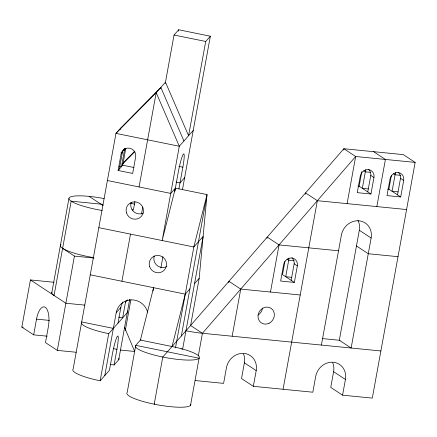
<?xml version="1.0" encoding="UTF-8"?>
<svg xmlns="http://www.w3.org/2000/svg" width="437" height="437" viewBox="0 0 437 437"><rect width="100%" height="100%" fill="white"/><g stroke="black" fill="none" stroke-linecap="round" stroke-linejoin="round"><path stroke-width="0.66" d="M288.912 258.12L288.879 258.912A5.402 1.939 -75.5 0 1 288.704 260.228L285.705 276.725L291.725 277.326M365.534 169.725L365.501 170.517A5.402 1.939 -75.5 0 1 365.327 171.839L362.328 188.336L368.347 188.931M175.177 190.171L175.368 188.145L207.034 194.585L199.174 278.364L190.608 325.51L162.782 357.034L154.212 404.176L154.501 403.848M47.185 336.19L33.665 334.851L21.85 327.084L30.415 279.937L54.079 282.286M33.665 334.851L36.522 319.136A16.256 6.397 -84.3 0 1 45.284 307.304A16.256 6.397 -84.3 0 1 48.338 326.903L45.481 342.619L57.302 350.392L76.229 352.266M51.79 292.823L68.931 198.54M102.793 204.325L71.176 201.184L54.051 295.478A32.507 6.036 10.3 0 1 51.948 292.238M57.302 350.392L74.432 256.098L62.617 248.331M120.361 129.45L120.607 128.123L160.838 87.416L183.939 141.004M121.087 153.971A7.484 7.303 41.4 0 1 129.685 148.225A7.484 7.303 41.4 0 1 135.661 156.938L132.662 173.434L118.088 170.474L121.087 153.971L122.338 152.557A5.402 4.146 -66.6 0 1 122.721 151.224L124.425 148.64M119.339 169.053L122.338 152.557L121.022 152.289M118.088 170.474L122.726 165.219L125.725 148.722A7.484 7.303 41.4 0 1 125.84 148.198M120.607 128.123L115.963 133.378L73.126 369.101A32.507 6.036 10.3 0 0 100.155 380.791L108.726 333.649L127.276 312.635A32.507 6.036 10.3 0 0 127.396 311.051M134.929 201.495L133.367 210.071L132.045 209.804M104.793 375.536L116.22 312.679L120.858 307.424A16.256 15.874 41.4 0 1 122.923 302.022M121.928 281.248L130.499 234.106M139.064 186.96L156.2 92.671L165.476 82.167L188.576 135.749L205.707 41.46L210.344 36.205L178.678 29.765L174.041 35.02L165.235 83.494M118.001 323.14L120.858 307.424M160.597 88.749L160.838 87.416M110.113 364.229L114.068 365.032L116.925 349.316A16.256 1.781 -78.5 0 0 117.466 336.228A16.256 1.781 -78.5 0 0 112.287 354.571L109.43 370.286L100.155 380.791M125.747 301.033A16.256 15.874 41.4 0 0 125.495 302.175L122.639 317.885L118.678 317.082M141.533 213.901L142.79 206.996M114.068 365.032L118.706 359.777L129.691 299.35M178.438 31.103L178.678 29.765M125.31 330.421L130.86 299.875M152.994 291.009L153.595 287.688L140.392 340.084L172.058 346.525A32.507 6.036 10.3 0 1 199.086 358.22L190.516 405.361M160.849 268.056L162.914 256.688M174.767 191.466L178.225 172.429A16.256 1.781 -78.5 0 1 183.398 154.092A16.256 1.781 -78.5 0 1 182.863 167.18L178.913 188.91M182.458 189.674L210.344 36.205M175.488 347.912L193.831 246.981L207.034 194.585L181.333 336.02M182.59 349.354L203.107 236.477L193.831 246.981L98.833 227.666M198.322 355.855L202.424 333.278L355.663 156.501L415.15 162.395L372.313 398.118L342.57 395.168L330.754 387.401L333.611 371.685A16.256 14.634 -56.7 0 0 332.715 362.77M228.677 282.641L228.917 281.313L240.732 289.086L300.219 294.98M232.167 336.228L240.732 289.086M243.491 353.921A16.256 14.634 -56.7 0 1 244.381 362.836L241.524 378.551L253.34 386.324L312.826 392.218L315.683 376.503A16.256 14.634 -56.7 0 1 333.409 362.268A16.256 14.634 -56.7 0 1 345.427 379.453L342.57 395.168M266.985 238.449L267.226 237.122L279.046 244.889L338.528 250.789M253.34 386.324L256.197 370.609A16.256 14.634 -56.7 0 0 244.185 353.418A16.256 14.634 -56.7 0 0 226.453 367.659L223.597 383.375L195.208 380.556M270.476 292.031L279.046 244.889M284.919 261.43L282.521 274.627L294.336 282.4L297.335 265.898A7.484 6.735 -56.7 0 0 291.801 257.988A7.484 6.735 -56.7 0 0 283.646 264.543L280.647 281.04L294.336 282.4M305.299 194.252L305.539 192.925L317.355 200.692L406.585 209.542M291.146 280.303L294.145 263.806A5.402 4.944 75 0 0 294.227 262.424L293.511 259.835L291.982 257.639M283.083 389.269L317.355 200.692M343.608 150.055L343.848 148.727L403.335 154.627L415.15 162.395M321.397 345.077L341.384 235.073A16.256 14.634 -56.7 0 1 359.11 220.832A16.256 14.634 -56.7 0 1 371.128 238.023L351.135 348.027L339.32 340.254L359.312 230.25A16.256 14.634 -56.7 0 0 357.958 220.341M347.098 203.642L355.663 156.501L343.848 148.727L190.608 325.51L202.424 333.278L380.878 350.971M370.953 194.006L357.264 192.651L360.263 176.155A7.484 6.735 -56.7 0 1 368.424 169.6A7.484 6.735 -56.7 0 1 373.952 177.509L370.953 194.006L359.138 186.238L361.776 171.719M367.768 191.914L370.767 175.412A5.402 4.944 75 0 0 370.844 174.035L370.128 171.446L368.599 169.25M376.841 206.592L385.407 159.445L373.591 151.677M400.696 196.956L387.007 195.601L390.006 179.099A7.484 6.735 -56.7 0 1 398.167 172.549A7.484 6.735 -56.7 0 1 403.695 180.459L400.696 196.956L388.881 189.188L391.399 175.33M397.512 194.858L400.505 178.362A5.402 4.944 75 0 0 400.587 176.985L400.057 174.805L398.637 172.528M172.058 346.525L185.261 294.128L189.898 288.873M124.977 148.46L124.818 148.848A5.402 3.31 -88.1 0 0 124.469 150.137L121.475 166.639L119.503 166.235M125.725 148.722L124.469 150.137L123.158 149.869M193.214 130.494L179.296 146.253L162.165 240.547L175.368 188.145L170.73 193.4L107.398 180.525M184.643 177.641L180.006 182.89L176.051 182.087M125.495 302.175L127.604 299.782M141.053 339.336L135.754 345.339L127.183 392.486A32.507 6.036 10.3 0 0 157.123 404.744A32.507 6.036 10.3 0 0 190.832 404.296M194.536 283.618L199.174 278.364M123.229 162.821L134.722 151.191M122.42 164.203L134.875 151.601M370.68 172.369L365.327 171.839L363.731 170.791M400.418 175.319L395.07 174.784L393.475 173.74M357.837 186.107L359.138 186.238M387.575 189.057L388.881 189.188M398.091 191.881L392.071 191.286L395.07 174.784A5.402 1.939 -75.5 0 0 395.239 173.467L395.267 172.304M398.014 256.683L368.271 253.739L356.455 245.965M294.057 260.758L288.704 260.228L287.109 259.179M74.432 256.098L94.037 258.043M84.794 305.124L65.867 303.245L30.415 279.937M322.424 338.582L339.997 340.325M36.522 319.136L49.365 320.408M21.85 327.084L23.199 327.215M120.514 350.059L134.711 351.468L124.654 327.674M174.041 35.02L205.707 41.46M178.902 166.371L182.863 167.18M122.726 165.219L133.984 167.508M130.718 203.336L134.694 204.145M90.262 274.813L185.261 294.128M113.363 328.395L81.697 321.954A32.507 6.036 10.3 0 0 108.726 333.649M113.625 348.644L116.925 349.316M400.505 178.362L403.695 180.459M370.767 175.412L373.952 177.509M359.312 230.25L371.128 238.023M294.145 263.806L297.335 265.898M89.121 196.371L103.137 205.587M333.611 371.685L345.427 379.453M244.381 362.836L256.197 370.609M102.214 210.487A32.507 6.036 10.3 0 1 71.176 201.184M93.649 257.628A32.507 6.036 10.3 0 1 60.994 244.556M71.193 201.195A32.507 6.036 10.3 0 1 104.099 198.595M202.424 333.278A32.507 6.036 10.3 0 1 185.971 330.765M262.495 308.025A8.778 7.904 -56.7 0 1 257.956 315.104M143.309 213.114A8.778 8.571 41.4 0 1 131.176 202.353M118.831 358.198A32.507 6.036 10.3 0 1 118.706 359.777M166.95 266.412A8.778 8.571 41.4 0 1 154.272 255.935M116.22 312.679A16.256 15.874 41.4 0 1 131.395 299.858A16.256 15.874 41.4 0 1 147.597 312.144M181.033 348.912A16.256 1.781 -78.5 0 1 181.289 348.95M156.2 92.671L115.963 133.378L179.296 146.253L156.2 92.671M199.086 358.22L135.754 345.339A32.507 6.036 10.3 0 0 162.782 357.034A32.507 6.036 10.3 0 0 199.086 358.22M269.055 323.265A8.778 7.904 -56.7 0 0 271.393 308.538A8.778 7.904 -56.7 0 0 258.13 315.011A8.778 7.904 -56.7 0 0 269.055 323.265M126.473 212.879A8.778 8.571 41.4 0 0 141.14 216.583A8.778 8.571 41.4 0 0 136.726 202.14A8.778 8.571 41.4 0 0 126.473 212.879M149.574 266.461A8.778 8.571 41.4 0 0 164.236 270.164A8.778 8.571 41.4 0 0 159.827 255.721A8.778 8.571 41.4 0 0 149.574 266.461"/></g></svg>
